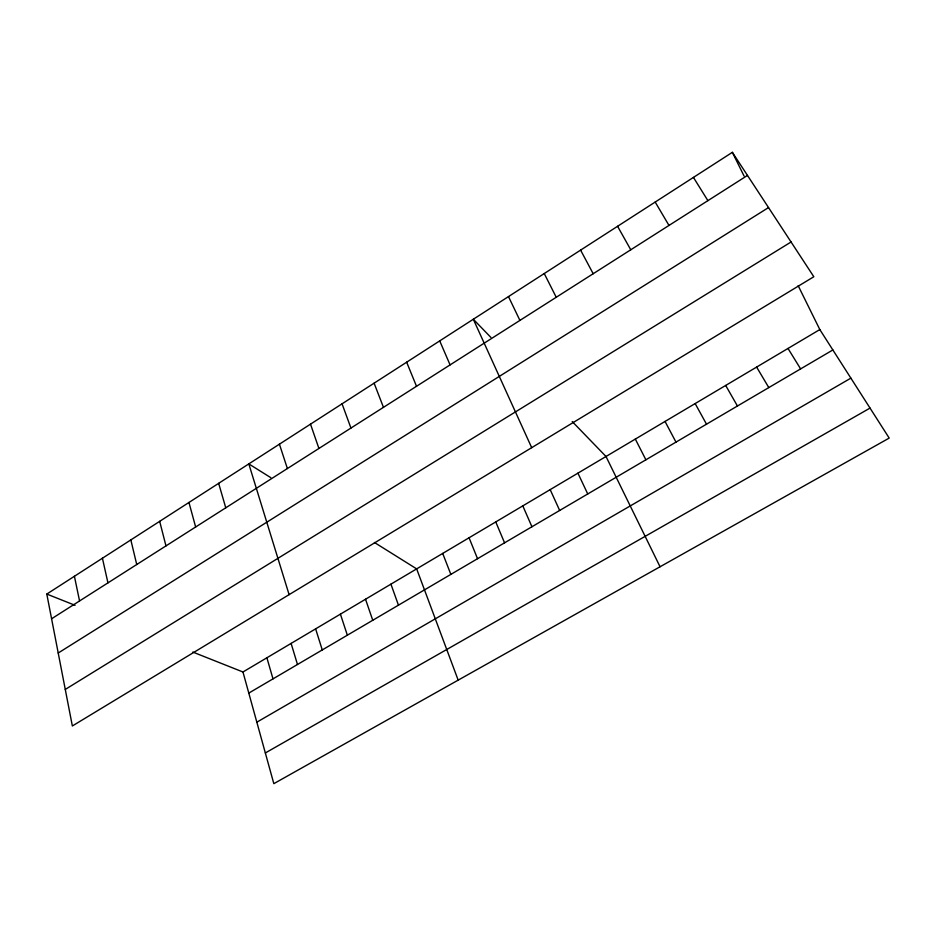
<?xml version="1.0" encoding="UTF-8"?>
<svg xmlns="http://www.w3.org/2000/svg" width="936" height="936" viewBox="0 0 936 936"><rect width="100%" height="100%" fill="white"/><g stroke="black" fill="none" stroke-linecap="round" stroke-linejoin="round"><path stroke-width="1.4" d="M46.8 594.067L732.361 152.334L813.817 276.74L72.353 725.973L46.8 594.067L75.055 605.299M51.585 618.778L747.478 175.43M58.219 653.012L768.526 207.57M65.274 689.434L791.072 241.991M192.816 652.064L242.962 671.99L819.819 329.566L798.162 285.691M248.8 693.096L832.853 349.959M256.838 722.183L850.882 378.144M265.344 752.965L870.024 408.096M270.843 477.688L248.812 463.905L289.107 594.652M374.435 542.482L416.66 568.889L458.172 680.144M490.885 337.416L473.312 319.246L531.695 447.677M572.224 421.551L606.001 456.487L660.055 566.771M819.819 329.566L889.2 438.083L273.827 783.666L242.962 671.99M693.436 177.407L707.897 200.643M788.007 348.449L800.608 368.901M756.627 367.076L768.795 387.586M655.188 202.059L668.994 225.436M725.681 385.445L737.439 406.013M617.573 226.29L630.77 249.783M695.155 403.568L706.505 424.183M580.601 250.123L593.19 273.733M665.04 421.446L675.979 442.12M635.322 439.078L645.887 459.798M544.249 273.546L556.241 297.262M732.361 152.334L744.062 176.038M508.482 296.583L519.913 320.416M577.921 473.16L587.738 493.962M550.181 489.622L559.658 510.459M522.803 505.873L531.929 526.746M439.721 340.891L450.076 364.9M495.764 521.925L504.562 542.833M406.657 362.197L416.508 386.287M469.065 537.767L477.535 558.71M442.705 553.422L450.848 574.388M374.107 383.175L383.467 407.347M342.061 403.825L350.941 428.068M390.932 584.158L398.455 605.171M310.506 424.16L318.919 448.461M365.52 599.239L372.75 620.275M340.411 614.145L347.35 635.193M279.419 444.179L287.387 468.55M315.619 628.863L322.265 649.935M291.108 643.406L297.484 664.49M218.661 483.339L225.763 507.815M266.889 657.786L272.996 678.881M188.955 502.48L195.647 527.003M159.682 521.34L165.976 545.91M130.841 539.92L136.738 564.537M102.422 558.23L107.944 582.882M74.412 576.284L79.56 600.959"/></g></svg>
